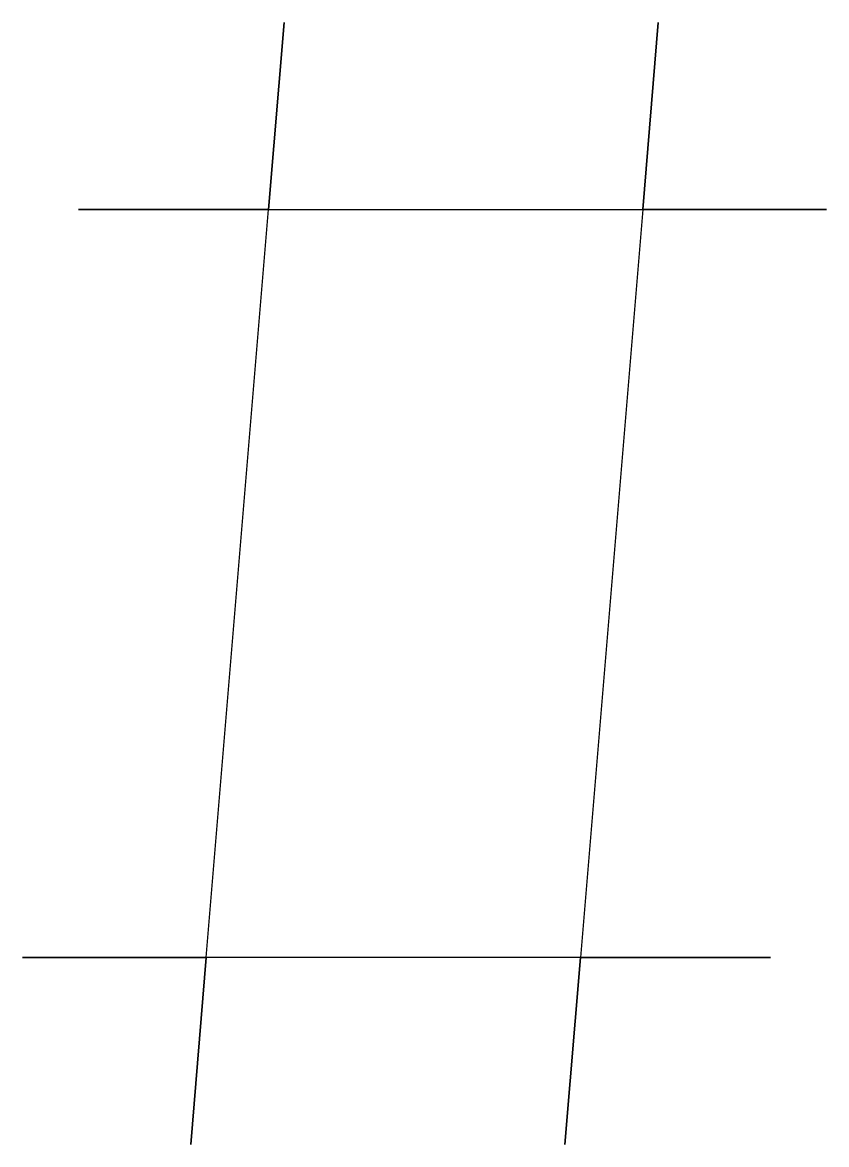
# Model space of a CAD drawing. Header units: millimetres. Extents: x 0 to 0.497, y 0 to 0.693.
import ezdxf

# ---------------------------------------------------------------- set-up
doc = ezdxf.new("R2010")
doc.units = ezdxf.units.MM
doc.header["$LTSCALE"] = 0.2
doc.layers.add('TEXT POLY', color=7, linetype='Continuous')

msp = doc.modelspace()

# ---------------------------------------------------------------- linework, layer by layer
at = {"layer": 'TEXT POLY'}
msp.add_lwpolyline([(0.03465, 0.5775), (0.152075, 0.5775), (0.1617, 0.693), (0.152075, 0.5775), (0.383075, 0.5775), (0.3927, 0.693), (0.383075, 0.5775), (0.49665, 0.5775), (0.383075, 0.5775), (0.344575, 0.1155), (0.462, 0.1155), (0.344575, 0.1155), (0.33495, 0), (0.344575, 0.1155), (0.113575, 0.1155), (0.10395, 0), (0.113575, 0.1155), (0, 0.1155), (0.113575, 0.1155), (0.152075, 0.5775), (0.03465, 0.5775)], dxfattribs=at)

doc.saveas('drawing.dxf')
